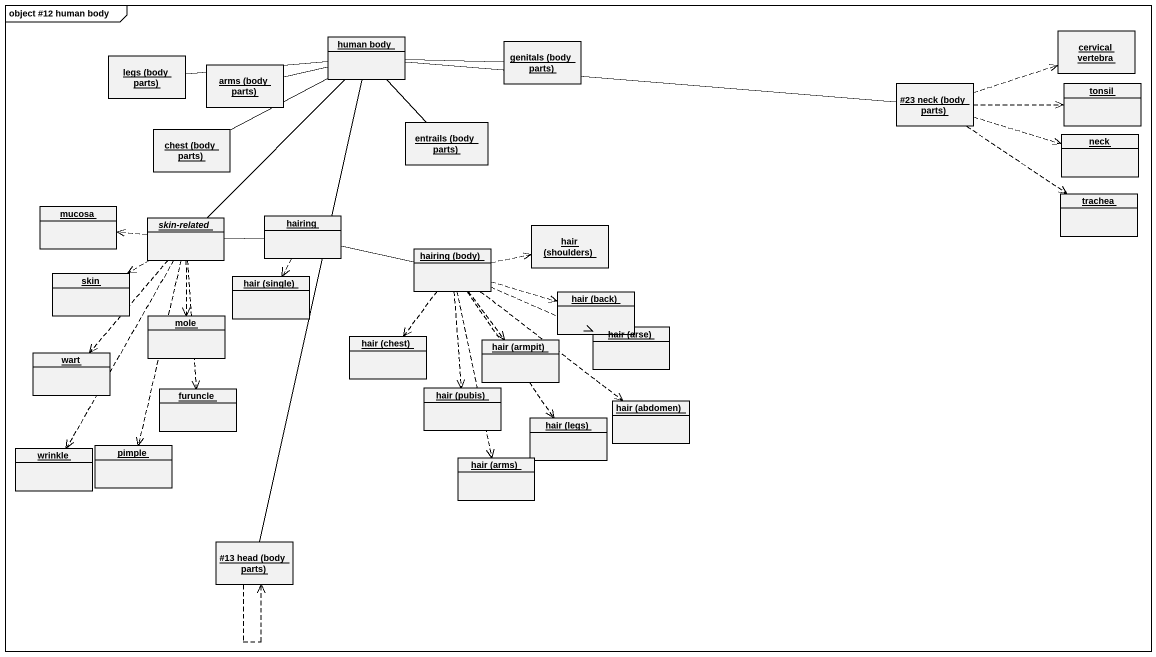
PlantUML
@startuml
mainframe object #12 human body
hide circle
hide empty members
object "human body" as human_body
object "cervical vertebra" as cervical_vertebra
object "legs (body parts)" as legs_body_parts
object "arms (body parts)" as arms_body_parts
object "genitals (body parts)" as genitals_body_parts
object "#23 neck (body parts)" as o23_neck_body_parts
object tonsil
object "chest (body parts)" as chest_body_parts
object "entrails (body parts)" as entrails_body_parts
object neck
object mucosa
object "skin-related" as skin_related
object hairing
object "hair (shoulders)" as hair_shoulders
object trachea
object "hairing (body)" as hairing_body
object skin
object "hair (single)" as hair_single
object "hair (back)" as hair_back
object mole
object "hair (chest)" as hair_chest
object "hair (armpit)" as hair_armpit
object "hair (arse)" as hair_arse
object wart
object furuncle
object "hair (pubis)" as hair_pubis
object "hair (legs)" as hair_legs
object "hair (abdomen)" as hair_abdomen
object wrinkle
object pimple
object "hair (arms)" as hair_arms
object "#13 head (body parts)" as o13_head_body_parts
human_body -left- legs_body_parts
human_body -left- arms_body_parts
human_body -right- genitals_body_parts
human_body -right- o23_neck_body_parts
human_body -left- chest_body_parts
human_body -- entrails_body_parts
human_body -- skin_related
human_body -- o13_head_body_parts
o23_neck_body_parts .right.> cervical_vertebra
o23_neck_body_parts .right.> tonsil
o23_neck_body_parts .right.> neck
o23_neck_body_parts ..> trachea
skin_related .left.> mucosa
skin_related -right- hairing
skin_related .left.> skin
skin_related ..> mole
skin_related ..> wart
skin_related ..> furuncle
skin_related ..> wrinkle
skin_related ..> pimple
hairing -right- hairing_body
hairing ..> hair_single
hairing_body .right.> hair_shoulders
hairing_body .right.> hair_back
hairing_body ..> hair_chest
hairing_body ..> hair_armpit
hairing_body .right.> hair_arse
hairing_body ..> hair_pubis
hairing_body ..> hair_legs
hairing_body ..> hair_abdomen
hairing_body ..> hair_arms
o13_head_body_parts ..> o13_head_body_parts
@enduml
